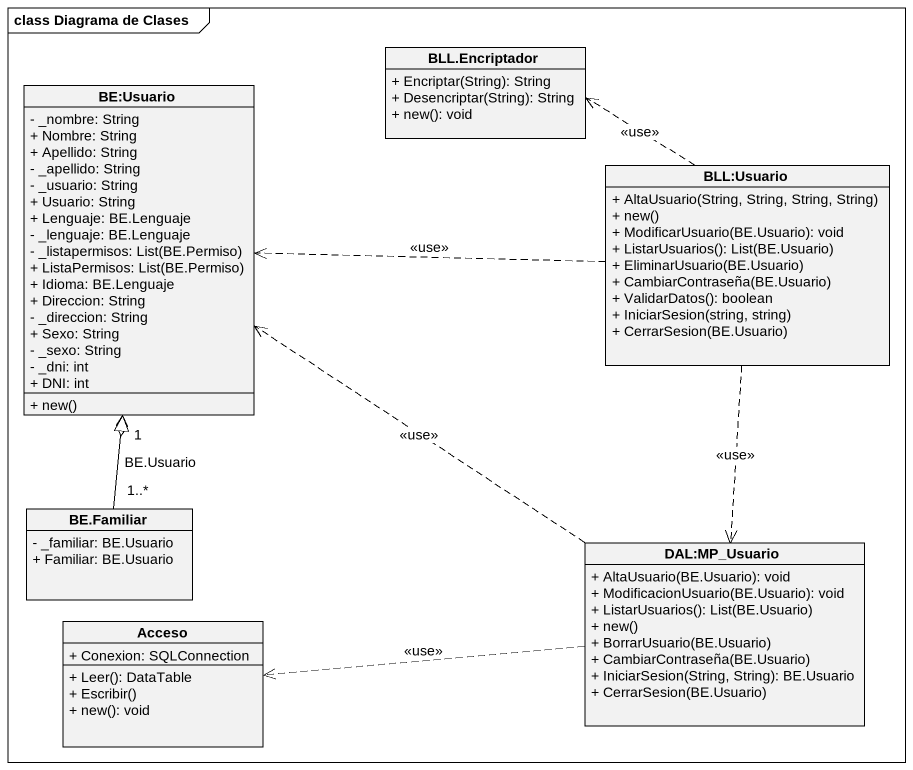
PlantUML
@startuml
mainframe class Diagrama de Clases
hide circle
hide empty members
skinparam classAttributeIconSize 0
class "BLL.Encriptador" as BLL_Encriptador {
  + Encriptar(String): String
  + Desencriptar(String): String
  + new(): void
}
class "BE:Usuario" as BE_Usuario {
  - _nombre: String
  + Nombre: String
  + Apellido: String
  - _apellido: String
  - _usuario: String
  + Usuario: String
  + Lenguaje: BE.Lenguaje
  - _lenguaje: BE.Lenguaje
  {field} - _listapermisos: List(BE.Permiso)
  {field} + ListaPermisos: List(BE.Permiso)
  + Idioma: BE.Lenguaje
  + Direccion: String
  - _direccion: String
  + Sexo: String
  - _sexo: String
  - _dni: int
  + DNI: int
  + new()
}
class "BLL:Usuario" as BLL_Usuario {
  + AltaUsuario(String, String, String, String)
  + new()
  + ModificarUsuario(BE.Usuario): void
  + ListarUsuarios(): List(BE.Usuario)
  + EliminarUsuario(BE.Usuario)
  + CambiarContraseña(BE.Usuario)
  + ValidarDatos(): boolean
  + IniciarSesion(string, string)
  + CerrarSesion(BE.Usuario)
}
class "BE.Familiar" as BE_Familiar {
  - _familiar: BE.Usuario
  + Familiar: BE.Usuario
}
class "DAL:MP_Usuario" as DAL_MP_Usuario {
  + AltaUsuario(BE.Usuario): void
  + ModificacionUsuario(BE.Usuario): void
  + ListarUsuarios(): List(BE.Usuario)
  + new()
  + BorrarUsuario(BE.Usuario)
  + CambiarContraseña(BE.Usuario)
  + IniciarSesion(String, String): BE.Usuario
  + CerrarSesion(BE.Usuario)
}
class Acceso {
  + Conexion: SQLConnection
  + Leer(): DataTable
  + Escribir()
  + new(): void
}
BLL_Usuario .up.> BLL_Encriptador : <<use>>
BLL_Usuario .left.> BE_Usuario : <<use>>
BLL_Usuario ..> DAL_MP_Usuario : <<use>>
BE_Familiar "1..*" -up-o "1" BE_Usuario : BE.Usuario
BE_Familiar -up-|> BE_Usuario
DAL_MP_Usuario .up.> BE_Usuario : <<use>>
DAL_MP_Usuario .left.> Acceso : <<use>>
@enduml
